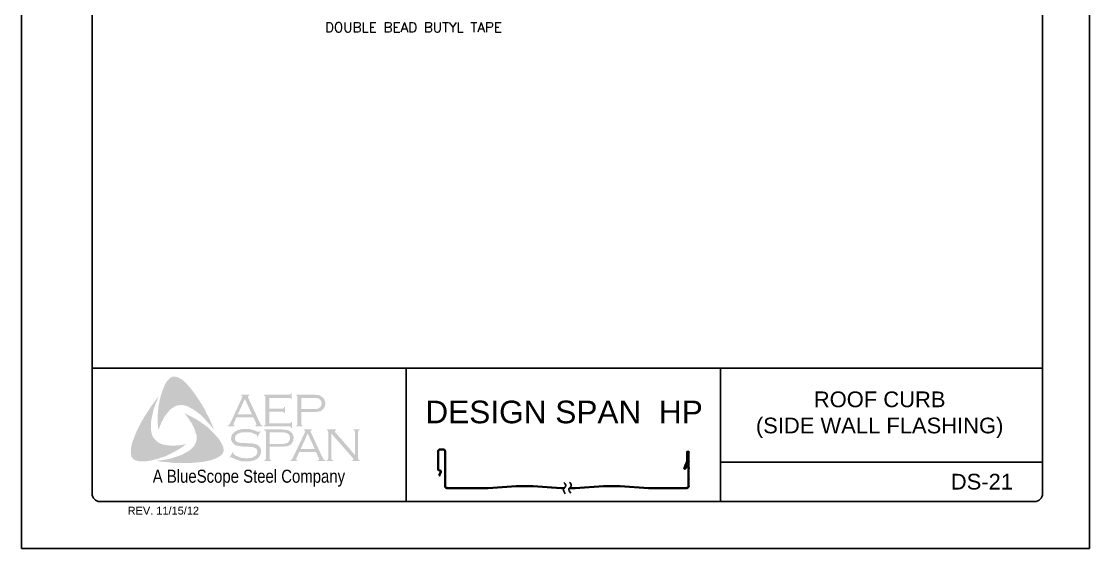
# Model space of a CAD drawing. Extents: x 100.6 to 109.1, y -49.9 to -38.9.
# Drawn here: x 100.61 to 109.11, y -49.87 to -45.67 of the extents above; entities that cross this region are included whole.
import ezdxf

# ---------------------------------------------------------------- set-up
doc = ezdxf.new("R2010")
doc.units = 0
doc.header["$LTSCALE"] = 0.5
doc.header["$MEASUREMENT"] = 0
doc.layers.get('0').update_dxf_attribs({"linetype": 'CONTINUOUS'})
for name, color, linetype in [('BORDER', 9, 'CONTINUOUS'), ('DIM', 4, 'CONTINUOUS'), ('LAYER_1', 160, 'CONTINUOUS')]:
    doc.layers.add(name, color=color, linetype=linetype)
doc.styles.add('ROMAND', font='romand.shx')
doc.styles.get("Standard").update_dxf_attribs({"font": 'romans.shx'})
doc.styles.add('STD', font='simplex.shx', dxfattribs={"height": 0.125})

msp = doc.modelspace()

# ---------------------------------------------------------------- hatches: boundary and pattern name
at = {"layer": 'LAYER_1'}
for points in [[(101.9567, -48.5968), (101.9851, -48.6353), (102.0114, -48.6737), (102.0356, -48.7122), (102.062, -48.7547), (102.0822, -48.7972), (102.1044, -48.8376), (102.1227, -48.8821), (102.1388, -48.9246), (102.1166, -48.8943), (102.0903, -48.866), (102.066, -48.8376), (102.0397, -48.8093), (102.0114, -48.787), (101.981, -48.7648), (101.9648, -48.7547), (101.9486, -48.7466), (101.9304, -48.7364), (101.9122, -48.7304), (101.894, -48.7263), (101.8798, -48.7243), (101.8616, -48.7263), (101.8454, -48.7284), (101.8293, -48.7344), (101.8151, -48.7425), (101.8009, -48.7526), (101.7888, -48.7628), (101.7726, -48.781), (101.7584, -48.7992), (101.7443, -48.8174), (101.7342, -48.8376), (101.722, -48.8599), (101.7139, -48.8801), (101.6957, -48.9246), (101.6917, -48.8801), (101.6896, -48.8316), (101.6917, -48.787), (101.6957, -48.7405), (101.7038, -48.698), (101.7139, -48.6535), (101.7281, -48.611), (101.7443, -48.5705), (101.7564, -48.5462), (101.7645, -48.5341), (101.7746, -48.524), (101.7827, -48.5139), (101.7949, -48.5058), (101.807, -48.4997), (101.8212, -48.4977), (101.8313, -48.4977), (101.8414, -48.5017), (101.8535, -48.5037), (101.8616, -48.5098), (101.8819, -48.5199), (101.8981, -48.5341), (101.9142, -48.5503), (101.9304, -48.5665), (101.9567, -48.5968)], [(101.639, -48.9368), (101.6431, -48.955), (101.6492, -48.9712), (101.6573, -48.9853), (101.6694, -48.9995), (101.6815, -49.0116), (101.6957, -49.0238), (101.7119, -49.0319), (101.7281, -49.0379), (101.7503, -49.042), (101.7746, -49.046), (101.7989, -49.0481), (101.8232, -49.0481), (101.8475, -49.046), (101.8717, -49.044), (101.9183, -49.0359), (101.8798, -49.0622), (101.8394, -49.0885), (101.7969, -49.1108), (101.7564, -49.131), (101.7119, -49.1452), (101.6896, -49.1533), (101.6654, -49.1594), (101.6431, -49.1654), (101.6188, -49.1695), (101.5945, -49.1735), (101.5723, -49.1735), (101.546, -49.1735), (101.5359, -49.1715), (101.5237, -49.1674), (101.5116, -49.1654), (101.5035, -49.1594), (101.4934, -49.1513), (101.4853, -49.1432), (101.4812, -49.133), (101.4792, -49.1229), (101.4772, -49.1027), (101.4772, -49.0825), (101.4792, -49.0602), (101.4832, -49.04), (101.4893, -49.0197), (101.5035, -48.9813), (101.5217, -48.9368), (101.5419, -48.8943), (101.5642, -48.8518), (101.5885, -48.8113), (101.6148, -48.7708), (101.6411, -48.7304), (101.6694, -48.6919), (101.6998, -48.6535), (101.6714, -48.7203), (101.6593, -48.7547), (101.6512, -48.7891), (101.6431, -48.8235), (101.637, -48.8619), (101.637, -48.8801), (101.637, -48.8983), (101.637, -48.9186), (101.639, -48.9368)], [(102.5779, -48.7769), (102.5779, -48.87), (102.7378, -48.87), (102.7439, -48.87), (102.7479, -48.866), (102.752, -48.8639), (102.752, -48.8599), (102.758, -48.8599), (102.758, -48.9064), (102.752, -48.9064), (102.752, -48.9004), (102.7479, -48.8963), (102.7439, -48.8943), (102.7378, -48.8943), (102.5354, -48.8943), (102.5354, -48.8882), (102.5435, -48.8862), (102.5456, -48.8821), (102.5476, -48.8801), (102.5476, -48.872), (102.5476, -48.6636), (102.5476, -48.6575), (102.5456, -48.6535), (102.5415, -48.6494), (102.5354, -48.6494), (102.5354, -48.6434), (102.7358, -48.6434), (102.7418, -48.6434), (102.7459, -48.6413), (102.7479, -48.6373), (102.752, -48.6312), (102.756, -48.6312), (102.756, -48.6778), (102.752, -48.6778), (102.7479, -48.6717), (102.7459, -48.6697), (102.7418, -48.6677), (102.7358, -48.6677), (102.5779, -48.6677), (102.5779, -48.7526), (102.6811, -48.7526), (102.6872, -48.7526), (102.6913, -48.7506), (102.6953, -48.7466), (102.6953, -48.7405), (102.7034, -48.7405), (102.7034, -48.7891), (102.6953, -48.7891), (102.6953, -48.783), (102.6913, -48.7789), (102.6872, -48.7769), (102.6811, -48.7769), (102.5779, -48.7769)], [(102.1975, -49.0278), (102.2076, -49.0501), (102.2117, -49.0602), (102.2137, -49.0744), (102.2157, -49.0865), (102.2137, -49.0966), (102.2076, -49.1088), (102.2016, -49.1189), (102.1854, -49.131), (102.1672, -49.1432), (102.149, -49.1513), (102.1287, -49.1594), (102.1085, -49.1654), (102.0883, -49.1695), (102.0478, -49.1776), (102.0013, -49.1816), (101.9567, -49.1857), (101.9082, -49.1857), (101.8616, -49.1857), (101.8151, -49.1857), (101.7686, -49.1796), (101.722, -49.1755), (101.6775, -49.1695), (101.7139, -49.1654), (101.7544, -49.1594), (101.7908, -49.1513), (101.8293, -49.1391), (101.8657, -49.127), (101.8819, -49.1209), (101.9001, -49.1108), (101.9163, -49.1027), (101.9325, -49.0926), (101.9486, -49.0825), (101.9648, -49.0683), (101.9749, -49.0562), (101.9851, -49.044), (101.9911, -49.0299), (101.9972, -49.0137), (101.9992, -48.9975), (101.9992, -48.9813), (101.9992, -48.9631), (101.9932, -48.9489), (101.9871, -48.9267), (101.979, -48.9044), (101.9669, -48.8842), (101.9567, -48.8639), (101.9426, -48.8437), (101.9304, -48.8235), (101.9021, -48.7891), (101.9426, -48.8093), (101.9851, -48.8316), (102.0276, -48.8579), (102.068, -48.8862), (102.0862, -48.9004), (102.1044, -48.9165), (102.1227, -48.9347), (102.1388, -48.9509), (102.155, -48.9712), (102.1712, -48.9874), (102.1854, -49.0076), (102.1975, -49.0278)], [(102.5091, -48.9347), (102.4828, -48.9813), (102.4788, -48.9793), (102.4808, -48.9691), (102.4808, -48.9651), (102.4788, -48.9631), (102.4666, -48.957), (102.4484, -48.9489), (102.4302, -48.9428), (102.41, -48.9408), (102.3898, -48.9408), (102.3736, -48.9408), (102.3574, -48.9428), (102.3432, -48.9469), (102.3291, -48.953), (102.3189, -48.959), (102.3108, -48.9691), (102.3068, -48.9772), (102.3048, -48.9894), (102.3048, -48.9975), (102.3088, -49.0056), (102.3149, -49.0137), (102.323, -49.0197), (102.3331, -49.0238), (102.3473, -49.0258), (102.3898, -49.0278), (102.4262, -49.0299), (102.4525, -49.0319), (102.4666, -49.0359), (102.4808, -49.04), (102.4889, -49.046), (102.495, -49.0501), (102.501, -49.0562), (102.5051, -49.0622), (102.5071, -49.0703), (102.5112, -49.0764), (102.5132, -49.0865), (102.5132, -49.0946), (102.5112, -49.1108), (102.5071, -49.1169), (102.5051, -49.125), (102.501, -49.131), (102.497, -49.1371), (102.4849, -49.1513), (102.4768, -49.1553), (102.4666, -49.1594), (102.4586, -49.1654), (102.4464, -49.1674), (102.4242, -49.1735), (102.3979, -49.1735), (102.3695, -49.1735), (102.3554, -49.1715), (102.3412, -49.1674), (102.3169, -49.1594), (102.2845, -49.1452), (102.2744, -49.1391), (102.2704, -49.1411), (102.2663, -49.1452), (102.2623, -49.1432), (102.2886, -49.0966), (102.2926, -49.1007), (102.2906, -49.1108), (102.2926, -49.1128), (102.2967, -49.1169), (102.3129, -49.129), (102.3331, -49.1371), (102.3554, -49.1452), (102.3756, -49.1472), (102.3958, -49.1492), (102.4181, -49.1472), (102.4383, -49.1452), (102.4545, -49.1371), (102.4666, -49.129), (102.4747, -49.1209), (102.4808, -49.1128), (102.4828, -49.1047), (102.4828, -49.0966), (102.4808, -49.0845), (102.4808, -49.0804), (102.4768, -49.0744), (102.4687, -49.0683), (102.4565, -49.0622), (102.4464, -49.0602), (102.4383, -49.0582), (102.3837, -49.0562), (102.3554, -49.0541), (102.3331, -49.0501), (102.3189, -49.0481), (102.3027, -49.04), (102.2967, -49.0359), (102.2926, -49.0319), (102.2866, -49.0258), (102.2825, -49.0197), (102.2785, -49.0116), (102.2764, -49.0056), (102.2744, -48.9975), (102.2744, -48.9914), (102.2764, -48.9772), (102.2785, -48.9651), (102.2845, -48.955), (102.2947, -48.9449), (102.3027, -48.9368), (102.3129, -48.9327), (102.323, -48.9267), (102.3351, -48.9226), (102.3473, -48.9186), (102.3614, -48.9165), (102.3756, -48.9145), (102.3918, -48.9145), (102.4161, -48.9145), (102.4383, -48.9206), (102.4606, -48.9267), (102.4869, -48.9368), (102.495, -48.9388), (102.499, -48.9368), (102.5031, -48.9327), (102.5091, -48.9347)], [(103.0717, -48.9509), (103.0717, -49.1472), (103.0737, -49.1553), (103.0757, -49.1594), (103.0798, -49.1614), (103.0858, -49.1654), (103.0858, -49.1695), (103.0352, -49.1695), (103.0352, -49.1654), (103.0413, -49.1614), (103.0454, -49.1594), (103.0454, -49.1553), (103.0474, -49.1472), (103.0474, -48.9408), (103.0454, -48.9347), (103.0454, -48.9287), (103.0413, -48.9267), (103.0352, -48.9246), (103.0352, -48.9186), (103.1081, -48.9186), (103.1081, -48.9246), (103.1, -48.9287), (103.1, -48.9307), (103.1, -48.9327), (103.1, -48.9388), (103.1081, -48.9469), (103.2599, -49.1229), (103.2599, -48.9408), (103.2578, -48.9347), (103.2558, -48.9287), (103.2538, -48.9267), (103.2477, -48.9246), (103.2477, -48.9186), (103.2963, -48.9186), (103.2963, -48.9246), (103.2902, -48.9267), (103.2882, -48.9287), (103.2862, -48.9347), (103.2841, -48.9408), (103.2841, -49.1472), (103.2862, -49.1553), (103.2882, -49.1594), (103.2902, -49.1614), (103.2963, -49.1654), (103.2963, -49.1695), (103.2396, -49.1695), (103.2396, -49.1654), (103.2457, -49.1614), (103.2477, -49.1594), (103.2477, -49.1573), (103.2457, -49.1513), (103.2396, -49.1432), (103.0717, -48.9509)]]:
    msp.add_hatch(color=7, dxfattribs=at).paths.add_polyline_path(points)
h = msp.add_hatch(color=7, dxfattribs=at)
edge = h.paths.add_edge_path(flags=16)
edge.add_spline(control_points=[(102.4403, -48.7992), (102.4403, -48.7992), (102.3837, -48.6757), (102.3837, -48.6757), (102.3837, -48.6757), (102.327, -48.7992), (102.327, -48.7992), (102.327, -48.7992), (102.4403, -48.7992), (102.4403, -48.7992), (102.4403, -48.7992), (102.4403, -48.7992), (102.4403, -48.7992), (102.4403, -48.7992), (102.4403, -48.7992), (102.4403, -48.7992)], knot_values=[0, 0, 0, 0, 1, 1, 1, 2, 2, 2, 3, 3, 3, 4, 4, 4, 5, 5, 5, 5], degree=3, periodic=0)
edge = h.paths.add_edge_path()
edge.add_spline(control_points=[(102.4525, -48.8235), (102.4525, -48.8235), (102.3169, -48.8235), (102.3169, -48.8235), (102.3169, -48.8235), (102.2947, -48.872), (102.2947, -48.872), (102.2947, -48.872), (102.2947, -48.872), (102.2947, -48.872), (102.2947, -48.872), (102.2926, -48.8801), (102.2926, -48.8801), (102.2926, -48.8801), (102.2926, -48.8801), (102.2926, -48.8801), (102.2926, -48.8801), (102.2926, -48.8821), (102.2926, -48.8821), (102.2926, -48.8821), (102.2947, -48.8862), (102.2947, -48.8862), (102.2947, -48.8862), (102.3027, -48.8882), (102.3027, -48.8882), (102.3027, -48.8882), (102.3027, -48.8943), (102.3027, -48.8943), (102.3027, -48.8943), (102.2481, -48.8943), (102.2481, -48.8943), (102.2481, -48.8943), (102.2481, -48.8882), (102.2481, -48.8882), (102.2481, -48.8882), (102.2481, -48.8882), (102.2481, -48.8882), (102.2481, -48.8882), (102.2542, -48.8862), (102.2542, -48.8862), (102.2542, -48.8862), (102.2582, -48.8821), (102.2582, -48.8821), (102.2582, -48.8821), (102.2582, -48.8821), (102.2582, -48.8821), (102.2582, -48.8821), (102.2643, -48.8761), (102.2643, -48.8761), (102.2643, -48.8761), (102.2704, -48.8639), (102.2704, -48.8639), (102.2704, -48.8639), (102.3614, -48.6656), (102.3614, -48.6656), (102.3614, -48.6656), (102.3614, -48.6656), (102.3614, -48.6656), (102.3614, -48.6656), (102.3635, -48.6575), (102.3635, -48.6575), (102.3635, -48.6575), (102.3635, -48.6575), (102.3635, -48.6575), (102.3635, -48.6575), (102.3635, -48.6535), (102.3635, -48.6535), (102.3635, -48.6535), (102.3614, -48.6515), (102.3614, -48.6515), (102.3614, -48.6515), (102.3554, -48.6494), (102.3554, -48.6494), (102.3554, -48.6494), (102.3554, -48.6434), (102.3554, -48.6434), (102.3554, -48.6434), (102.4181, -48.6434), (102.4181, -48.6434), (102.4181, -48.6434), (102.4181, -48.6494), (102.4181, -48.6494), (102.4181, -48.6494), (102.4181, -48.6494), (102.4181, -48.6494), (102.4181, -48.6494), (102.41, -48.6515), (102.41, -48.6515), (102.41, -48.6515), (102.408, -48.6535), (102.408, -48.6535), (102.408, -48.6535), (102.408, -48.6575), (102.408, -48.6575), (102.408, -48.6575), (102.408, -48.6575), (102.408, -48.6575), (102.408, -48.6575), (102.41, -48.6656), (102.41, -48.6656), (102.41, -48.6656), (102.499, -48.8579), (102.499, -48.8579), (102.499, -48.8579), (102.499, -48.8579), (102.499, -48.8579), (102.499, -48.8579), (102.5071, -48.872), (102.5071, -48.872), (102.5071, -48.872), (102.5112, -48.8821), (102.5112, -48.8821), (102.5112, -48.8821), (102.5112, -48.8821), (102.5112, -48.8821), (102.5112, -48.8821), (102.5152, -48.8862), (102.5152, -48.8862), (102.5152, -48.8862), (102.5253, -48.8882), (102.5253, -48.8882), (102.5253, -48.8882), (102.5253, -48.8943), (102.5253, -48.8943), (102.5253, -48.8943), (102.4666, -48.8943), (102.4666, -48.8943), (102.4666, -48.8943), (102.4666, -48.8882), (102.4666, -48.8882), (102.4666, -48.8882), (102.4666, -48.8882), (102.4666, -48.8882), (102.4666, -48.8882), (102.4707, -48.8862), (102.4707, -48.8862), (102.4707, -48.8862), (102.4727, -48.8862), (102.4727, -48.8862), (102.4727, -48.8862), (102.4747, -48.8821), (102.4747, -48.8821), (102.4747, -48.8821), (102.4768, -48.8801), (102.4768, -48.8801), (102.4768, -48.8801), (102.4768, -48.8801), (102.4768, -48.8801), (102.4768, -48.8801), (102.4747, -48.8761), (102.4747, -48.8761), (102.4747, -48.8761), (102.4727, -48.868), (102.4727, -48.868), (102.4727, -48.868), (102.4525, -48.8235), (102.4525, -48.8235), (102.4525, -48.8235), (102.4525, -48.8235), (102.4525, -48.8235), (102.4525, -48.8235), (102.4525, -48.8235), (102.4525, -48.8235)], knot_values=[0, 0, 0, 0, 1, 1, 1, 2, 2, 2, 3, 3, 3, 4, 4, 4, 5, 5, 5, 6, 6, 6, 7, 7, 7, 8, 8, 8, 9, 9, 9, 10, 10, 10, 11, 11, 11, 12, 12, 12, 13, 13, 13, 14, 14, 14, 15, 15, 15, 16, 16, 16, 17, 17, 17, 18, 18, 18, 19, 19, 19, 20, 20, 20, 21, 21, 21, 22, 22, 22, 23, 23, 23, 24, 24, 24, 25, 25, 25, 26, 26, 26, 27, 27, 27, 28, 28, 28, 29, 29, 29, 30, 30, 30, 31, 31, 31, 32, 32, 32, 33, 33, 33, 34, 34, 34, 35, 35, 35, 36, 36, 36, 37, 37, 37, 38, 38, 38, 39, 39, 39, 40, 40, 40, 41, 41, 41, 42, 42, 42, 43, 43, 43, 44, 44, 44, 45, 45, 45, 46, 46, 46, 47, 47, 47, 48, 48, 48, 49, 49, 49, 50, 50, 50, 51, 51, 51, 52, 52, 52, 53, 53, 53, 54, 54, 54, 54], degree=3, periodic=0)
h = msp.add_hatch(color=7, dxfattribs=at)
edge = h.paths.add_edge_path(flags=16)
edge.add_spline(control_points=[(102.8329, -48.7567), (102.8329, -48.7567), (102.926, -48.7567), (102.926, -48.7567), (102.926, -48.7567), (102.926, -48.7567), (102.926, -48.7567), (102.926, -48.7567), (102.9442, -48.7567), (102.9442, -48.7567), (102.9442, -48.7567), (102.9584, -48.7547), (102.9584, -48.7547), (102.9584, -48.7547), (102.9584, -48.7547), (102.9584, -48.7547), (102.9584, -48.7547), (102.9685, -48.7526), (102.9685, -48.7526), (102.9685, -48.7526), (102.9745, -48.7486), (102.9745, -48.7486), (102.9745, -48.7486), (102.9745, -48.7486), (102.9745, -48.7486), (102.9745, -48.7486), (102.9826, -48.7425), (102.9826, -48.7425), (102.9826, -48.7425), (102.9887, -48.7344), (102.9887, -48.7344), (102.9887, -48.7344), (102.9928, -48.7243), (102.9928, -48.7243), (102.9928, -48.7243), (102.9948, -48.7122), (102.9948, -48.7122), (102.9948, -48.7122), (102.9948, -48.7122), (102.9948, -48.7122), (102.9948, -48.7122), (102.9928, -48.7), (102.9928, -48.7), (102.9928, -48.7), (102.9887, -48.6899), (102.9887, -48.6899), (102.9887, -48.6899), (102.9826, -48.6818), (102.9826, -48.6818), (102.9826, -48.6818), (102.9745, -48.6757), (102.9745, -48.6757), (102.9745, -48.6757), (102.9745, -48.6757), (102.9745, -48.6757), (102.9745, -48.6757), (102.9685, -48.6717), (102.9685, -48.6717), (102.9685, -48.6717), (102.9584, -48.6697), (102.9584, -48.6697), (102.9584, -48.6697), (102.9584, -48.6697), (102.9584, -48.6697), (102.9584, -48.6697), (102.9442, -48.6677), (102.9442, -48.6677), (102.9442, -48.6677), (102.926, -48.6677), (102.926, -48.6677), (102.926, -48.6677), (102.8329, -48.6677), (102.8329, -48.6677), (102.8329, -48.6677), (102.8329, -48.7567), (102.8329, -48.7567), (102.8329, -48.7567), (102.8329, -48.7567), (102.8329, -48.7567), (102.8329, -48.7567), (102.8329, -48.7567), (102.8329, -48.7567)], knot_values=[0, 0, 0, 0, 1, 1, 1, 2, 2, 2, 3, 3, 3, 4, 4, 4, 5, 5, 5, 6, 6, 6, 7, 7, 7, 8, 8, 8, 9, 9, 9, 10, 10, 10, 11, 11, 11, 12, 12, 12, 13, 13, 13, 14, 14, 14, 15, 15, 15, 16, 16, 16, 17, 17, 17, 18, 18, 18, 19, 19, 19, 20, 20, 20, 21, 21, 21, 22, 22, 22, 23, 23, 23, 24, 24, 24, 25, 25, 25, 26, 26, 26, 27, 27, 27, 27], degree=3, periodic=0)
edge = h.paths.add_edge_path()
edge.add_spline(control_points=[(102.8329, -48.781), (102.8329, -48.781), (102.8329, -48.874), (102.8329, -48.874), (102.8329, -48.874), (102.8329, -48.874), (102.8329, -48.874), (102.8329, -48.874), (102.8329, -48.8801), (102.8329, -48.8801), (102.8329, -48.8801), (102.8349, -48.8821), (102.8349, -48.8821), (102.8349, -48.8821), (102.8349, -48.8821), (102.8349, -48.8821), (102.8349, -48.8821), (102.839, -48.8862), (102.839, -48.8862), (102.839, -48.8862), (102.843, -48.8882), (102.843, -48.8882), (102.843, -48.8882), (102.843, -48.8943), (102.843, -48.8943), (102.843, -48.8943), (102.7924, -48.8943), (102.7924, -48.8943), (102.7924, -48.8943), (102.7924, -48.8882), (102.7924, -48.8882), (102.7924, -48.8882), (102.7924, -48.8882), (102.7924, -48.8882), (102.7924, -48.8882), (102.7965, -48.8862), (102.7965, -48.8862), (102.7965, -48.8862), (102.8005, -48.8821), (102.8005, -48.8821), (102.8005, -48.8821), (102.8005, -48.8821), (102.8005, -48.8821), (102.8005, -48.8821), (102.8025, -48.8801), (102.8025, -48.8801), (102.8025, -48.8801), (102.8025, -48.874), (102.8025, -48.874), (102.8025, -48.874), (102.8025, -48.6616), (102.8025, -48.6616), (102.8025, -48.6616), (102.8025, -48.6616), (102.8025, -48.6616), (102.8025, -48.6616), (102.8025, -48.6575), (102.8025, -48.6575), (102.8025, -48.6575), (102.8005, -48.6535), (102.8005, -48.6535), (102.8005, -48.6535), (102.8005, -48.6535), (102.8005, -48.6535), (102.8005, -48.6535), (102.7965, -48.6494), (102.7965, -48.6494), (102.7965, -48.6494), (102.7924, -48.6494), (102.7924, -48.6494), (102.7924, -48.6494), (102.7924, -48.6434), (102.7924, -48.6434), (102.7924, -48.6434), (102.924, -48.6434), (102.924, -48.6434), (102.924, -48.6434), (102.924, -48.6434), (102.924, -48.6434), (102.924, -48.6434), (102.9482, -48.6434), (102.9482, -48.6434), (102.9482, -48.6434), (102.9685, -48.6454), (102.9685, -48.6454), (102.9685, -48.6454), (102.9685, -48.6454), (102.9685, -48.6454), (102.9685, -48.6454), (102.9826, -48.6494), (102.9826, -48.6494), (102.9826, -48.6494), (102.9948, -48.6575), (102.9948, -48.6575), (102.9948, -48.6575), (102.9948, -48.6575), (102.9948, -48.6575), (102.9948, -48.6575), (103.0008, -48.6616), (103.0008, -48.6616), (103.0008, -48.6616), (103.0049, -48.6656), (103.0049, -48.6656), (103.0049, -48.6656), (103.015, -48.6778), (103.015, -48.6778), (103.015, -48.6778), (103.015, -48.6778), (103.015, -48.6778), (103.015, -48.6778), (103.017, -48.6859), (103.017, -48.6859), (103.017, -48.6859), (103.0211, -48.694), (103.0211, -48.694), (103.0211, -48.694), (103.0231, -48.702), (103.0231, -48.702), (103.0231, -48.702), (103.0231, -48.7122), (103.0231, -48.7122), (103.0231, -48.7122), (103.0231, -48.7122), (103.0231, -48.7122), (103.0231, -48.7122), (103.0231, -48.7243), (103.0231, -48.7243), (103.0231, -48.7243), (103.0191, -48.7344), (103.0191, -48.7344), (103.0191, -48.7344), (103.015, -48.7466), (103.015, -48.7466), (103.015, -48.7466), (103.0089, -48.7547), (103.0089, -48.7547), (103.0089, -48.7547), (103.0089, -48.7547), (103.0089, -48.7547), (103.0089, -48.7547), (103.0008, -48.7607), (103.0008, -48.7607), (103.0008, -48.7607), (102.9948, -48.7688), (102.9948, -48.7688), (102.9948, -48.7688), (102.9867, -48.7729), (102.9867, -48.7729), (102.9867, -48.7729), (102.9766, -48.7749), (102.9766, -48.7749), (102.9766, -48.7749), (102.9766, -48.7749), (102.9766, -48.7749), (102.9766, -48.7749), (102.9664, -48.7769), (102.9664, -48.7769), (102.9664, -48.7769), (102.9543, -48.7789), (102.9543, -48.7789), (102.9543, -48.7789), (102.924, -48.781), (102.924, -48.781), (102.924, -48.781), (102.8329, -48.781), (102.8329, -48.781), (102.8329, -48.781), (102.8329, -48.781), (102.8329, -48.781), (102.8329, -48.781), (102.8329, -48.781), (102.8329, -48.781)], knot_values=[0, 0, 0, 0, 1, 1, 1, 2, 2, 2, 3, 3, 3, 4, 4, 4, 5, 5, 5, 6, 6, 6, 7, 7, 7, 8, 8, 8, 9, 9, 9, 10, 10, 10, 11, 11, 11, 12, 12, 12, 13, 13, 13, 14, 14, 14, 15, 15, 15, 16, 16, 16, 17, 17, 17, 18, 18, 18, 19, 19, 19, 20, 20, 20, 21, 21, 21, 22, 22, 22, 23, 23, 23, 24, 24, 24, 25, 25, 25, 26, 26, 26, 27, 27, 27, 28, 28, 28, 29, 29, 29, 30, 30, 30, 31, 31, 31, 32, 32, 32, 33, 33, 33, 34, 34, 34, 35, 35, 35, 36, 36, 36, 37, 37, 37, 38, 38, 38, 39, 39, 39, 40, 40, 40, 41, 41, 41, 42, 42, 42, 43, 43, 43, 44, 44, 44, 45, 45, 45, 46, 46, 46, 47, 47, 47, 48, 48, 48, 49, 49, 49, 50, 50, 50, 51, 51, 51, 52, 52, 52, 53, 53, 53, 54, 54, 54, 55, 55, 55, 56, 56, 56, 57, 57, 57, 57], degree=3, periodic=0)
h = msp.add_hatch(color=7, dxfattribs=at)
edge = h.paths.add_edge_path(flags=16)
edge.add_spline(control_points=[(102.58, -49.0339), (102.58, -49.0339), (102.6751, -49.0339), (102.6751, -49.0339), (102.6751, -49.0339), (102.6751, -49.0339), (102.6751, -49.0339), (102.6751, -49.0339), (102.6933, -49.0339), (102.6933, -49.0339), (102.6933, -49.0339), (102.7054, -49.0319), (102.7054, -49.0319), (102.7054, -49.0319), (102.7054, -49.0319), (102.7054, -49.0319), (102.7054, -49.0319), (102.7155, -49.0278), (102.7155, -49.0278), (102.7155, -49.0278), (102.7236, -49.0258), (102.7236, -49.0258), (102.7236, -49.0258), (102.7236, -49.0258), (102.7236, -49.0258), (102.7236, -49.0258), (102.7317, -49.0197), (102.7317, -49.0197), (102.7317, -49.0197), (102.7378, -49.0096), (102.7378, -49.0096), (102.7378, -49.0096), (102.7418, -48.9995), (102.7418, -48.9995), (102.7418, -48.9995), (102.7439, -48.9874), (102.7439, -48.9874), (102.7439, -48.9874), (102.7439, -48.9874), (102.7439, -48.9874), (102.7439, -48.9874), (102.7418, -48.9772), (102.7418, -48.9772), (102.7418, -48.9772), (102.7378, -48.9651), (102.7378, -48.9651), (102.7378, -48.9651), (102.7317, -48.957), (102.7317, -48.957), (102.7317, -48.957), (102.7236, -48.9509), (102.7236, -48.9509), (102.7236, -48.9509), (102.7236, -48.9509), (102.7236, -48.9509), (102.7236, -48.9509), (102.7155, -48.9469), (102.7155, -48.9469), (102.7155, -48.9469), (102.7054, -48.9449), (102.7054, -48.9449), (102.7054, -48.9449), (102.7054, -48.9449), (102.7054, -48.9449), (102.7054, -48.9449), (102.6933, -48.9428), (102.6933, -48.9428), (102.6933, -48.9428), (102.6751, -48.9428), (102.6751, -48.9428), (102.6751, -48.9428), (102.58, -48.9428), (102.58, -48.9428), (102.58, -48.9428), (102.58, -49.0339), (102.58, -49.0339), (102.58, -49.0339), (102.58, -49.0339), (102.58, -49.0339), (102.58, -49.0339), (102.58, -49.0339), (102.58, -49.0339)], knot_values=[0, 0, 0, 0, 1, 1, 1, 2, 2, 2, 3, 3, 3, 4, 4, 4, 5, 5, 5, 6, 6, 6, 7, 7, 7, 8, 8, 8, 9, 9, 9, 10, 10, 10, 11, 11, 11, 12, 12, 12, 13, 13, 13, 14, 14, 14, 15, 15, 15, 16, 16, 16, 17, 17, 17, 18, 18, 18, 19, 19, 19, 20, 20, 20, 21, 21, 21, 22, 22, 22, 23, 23, 23, 24, 24, 24, 25, 25, 25, 26, 26, 26, 27, 27, 27, 27], degree=3, periodic=0)
edge = h.paths.add_edge_path()
edge.add_spline(control_points=[(102.58, -49.0562), (102.58, -49.0562), (102.58, -49.1513), (102.58, -49.1513), (102.58, -49.1513), (102.58, -49.1513), (102.58, -49.1513), (102.58, -49.1513), (102.582, -49.1553), (102.582, -49.1553), (102.582, -49.1553), (102.584, -49.1594), (102.584, -49.1594), (102.584, -49.1594), (102.584, -49.1594), (102.584, -49.1594), (102.584, -49.1594), (102.586, -49.1614), (102.586, -49.1614), (102.586, -49.1614), (102.5921, -49.1654), (102.5921, -49.1654), (102.5921, -49.1654), (102.5921, -49.1695), (102.5921, -49.1695), (102.5921, -49.1695), (102.5395, -49.1695), (102.5395, -49.1695), (102.5395, -49.1695), (102.5395, -49.1654), (102.5395, -49.1654), (102.5395, -49.1654), (102.5395, -49.1654), (102.5395, -49.1654), (102.5395, -49.1654), (102.5456, -49.1614), (102.5456, -49.1614), (102.5456, -49.1614), (102.5496, -49.1594), (102.5496, -49.1594), (102.5496, -49.1594), (102.5496, -49.1594), (102.5496, -49.1594), (102.5496, -49.1594), (102.5496, -49.1553), (102.5496, -49.1553), (102.5496, -49.1553), (102.5516, -49.1513), (102.5516, -49.1513), (102.5516, -49.1513), (102.5516, -48.9368), (102.5516, -48.9368), (102.5516, -48.9368), (102.5516, -48.9368), (102.5516, -48.9368), (102.5516, -48.9368), (102.5496, -48.9327), (102.5496, -48.9327), (102.5496, -48.9327), (102.5496, -48.9287), (102.5496, -48.9287), (102.5496, -48.9287), (102.5496, -48.9287), (102.5496, -48.9287), (102.5496, -48.9287), (102.5456, -48.9267), (102.5456, -48.9267), (102.5456, -48.9267), (102.5395, -48.9246), (102.5395, -48.9246), (102.5395, -48.9246), (102.5395, -48.9186), (102.5395, -48.9186), (102.5395, -48.9186), (102.671, -48.9186), (102.671, -48.9186), (102.671, -48.9186), (102.671, -48.9186), (102.671, -48.9186), (102.671, -48.9186), (102.6953, -48.9206), (102.6953, -48.9206), (102.6953, -48.9206), (102.7155, -48.9226), (102.7155, -48.9226), (102.7155, -48.9226), (102.7155, -48.9226), (102.7155, -48.9226), (102.7155, -48.9226), (102.7297, -48.9267), (102.7297, -48.9267), (102.7297, -48.9267), (102.7439, -48.9327), (102.7439, -48.9327), (102.7439, -48.9327), (102.7439, -48.9327), (102.7439, -48.9327), (102.7439, -48.9327), (102.7479, -48.9368), (102.7479, -48.9368), (102.7479, -48.9368), (102.754, -48.9428), (102.754, -48.9428), (102.754, -48.9428), (102.7641, -48.953), (102.7641, -48.953), (102.7641, -48.953), (102.7641, -48.953), (102.7641, -48.953), (102.7641, -48.953), (102.7661, -48.9611), (102.7661, -48.9611), (102.7661, -48.9611), (102.7702, -48.9712), (102.7702, -48.9712), (102.7702, -48.9712), (102.7722, -48.9772), (102.7722, -48.9772), (102.7722, -48.9772), (102.7722, -48.9874), (102.7722, -48.9874), (102.7722, -48.9874), (102.7722, -48.9874), (102.7722, -48.9874), (102.7722, -48.9874), (102.7702, -48.9995), (102.7702, -48.9995), (102.7702, -48.9995), (102.7681, -49.0116), (102.7681, -49.0116), (102.7681, -49.0116), (102.7621, -49.0218), (102.7621, -49.0218), (102.7621, -49.0218), (102.756, -49.0319), (102.756, -49.0319), (102.756, -49.0319), (102.756, -49.0319), (102.756, -49.0319), (102.756, -49.0319), (102.7499, -49.0379), (102.7499, -49.0379), (102.7499, -49.0379), (102.7418, -49.044), (102.7418, -49.044), (102.7418, -49.044), (102.7337, -49.0481), (102.7337, -49.0481), (102.7337, -49.0481), (102.7236, -49.0521), (102.7236, -49.0521), (102.7236, -49.0521), (102.7236, -49.0521), (102.7236, -49.0521), (102.7236, -49.0521), (102.7155, -49.0541), (102.7155, -49.0541), (102.7155, -49.0541), (102.7034, -49.0541), (102.7034, -49.0541), (102.7034, -49.0541), (102.671, -49.0562), (102.671, -49.0562), (102.671, -49.0562), (102.58, -49.0562), (102.58, -49.0562), (102.58, -49.0562), (102.58, -49.0562), (102.58, -49.0562), (102.58, -49.0562), (102.58, -49.0562), (102.58, -49.0562)], knot_values=[0, 0, 0, 0, 1, 1, 1, 2, 2, 2, 3, 3, 3, 4, 4, 4, 5, 5, 5, 6, 6, 6, 7, 7, 7, 8, 8, 8, 9, 9, 9, 10, 10, 10, 11, 11, 11, 12, 12, 12, 13, 13, 13, 14, 14, 14, 15, 15, 15, 16, 16, 16, 17, 17, 17, 18, 18, 18, 19, 19, 19, 20, 20, 20, 21, 21, 21, 22, 22, 22, 23, 23, 23, 24, 24, 24, 25, 25, 25, 26, 26, 26, 27, 27, 27, 28, 28, 28, 29, 29, 29, 30, 30, 30, 31, 31, 31, 32, 32, 32, 33, 33, 33, 34, 34, 34, 35, 35, 35, 36, 36, 36, 37, 37, 37, 38, 38, 38, 39, 39, 39, 40, 40, 40, 41, 41, 41, 42, 42, 42, 43, 43, 43, 44, 44, 44, 45, 45, 45, 46, 46, 46, 47, 47, 47, 48, 48, 48, 49, 49, 49, 50, 50, 50, 51, 51, 51, 52, 52, 52, 53, 53, 53, 54, 54, 54, 55, 55, 55, 56, 56, 56, 57, 57, 57, 57], degree=3, periodic=0)
h = msp.add_hatch(color=7, dxfattribs=at)
edge = h.paths.add_edge_path(flags=16)
edge.add_spline(control_points=[(102.9401, -49.0744), (102.9401, -49.0744), (102.8835, -48.9509), (102.8835, -48.9509), (102.8835, -48.9509), (102.8289, -49.0744), (102.8289, -49.0744), (102.8289, -49.0744), (102.9401, -49.0744), (102.9401, -49.0744), (102.9401, -49.0744), (102.9401, -49.0744), (102.9401, -49.0744), (102.9401, -49.0744), (102.9401, -49.0744), (102.9401, -49.0744)], knot_values=[0, 0, 0, 0, 1, 1, 1, 2, 2, 2, 3, 3, 3, 4, 4, 4, 5, 5, 5, 5], degree=3, periodic=0)
edge = h.paths.add_edge_path()
edge.add_spline(control_points=[(102.9503, -49.0987), (102.9503, -49.0987), (102.8167, -49.0987), (102.8167, -49.0987), (102.8167, -49.0987), (102.7945, -49.1472), (102.7945, -49.1472), (102.7945, -49.1472), (102.7945, -49.1472), (102.7945, -49.1472), (102.7945, -49.1472), (102.7924, -49.1573), (102.7924, -49.1573), (102.7924, -49.1573), (102.7924, -49.1573), (102.7924, -49.1573), (102.7924, -49.1573), (102.7924, -49.1594), (102.7924, -49.1594), (102.7924, -49.1594), (102.7945, -49.1614), (102.7945, -49.1614), (102.7945, -49.1614), (102.8025, -49.1654), (102.8025, -49.1654), (102.8025, -49.1654), (102.8025, -49.1695), (102.8025, -49.1695), (102.8025, -49.1695), (102.7459, -49.1695), (102.7459, -49.1695), (102.7459, -49.1695), (102.7459, -49.1654), (102.7459, -49.1654), (102.7459, -49.1654), (102.7459, -49.1654), (102.7459, -49.1654), (102.7459, -49.1654), (102.752, -49.1614), (102.752, -49.1614), (102.752, -49.1614), (102.758, -49.1594), (102.758, -49.1594), (102.758, -49.1594), (102.758, -49.1594), (102.758, -49.1594), (102.758, -49.1594), (102.7621, -49.1513), (102.7621, -49.1513), (102.7621, -49.1513), (102.7681, -49.1391), (102.7681, -49.1391), (102.7681, -49.1391), (102.8612, -48.9428), (102.8612, -48.9428), (102.8612, -48.9428), (102.8612, -48.9428), (102.8612, -48.9428), (102.8612, -48.9428), (102.8632, -48.9327), (102.8632, -48.9327), (102.8632, -48.9327), (102.8632, -48.9327), (102.8632, -48.9327), (102.8632, -48.9327), (102.8632, -48.9287), (102.8632, -48.9287), (102.8632, -48.9287), (102.8612, -48.9287), (102.8612, -48.9287), (102.8612, -48.9287), (102.8552, -48.9246), (102.8552, -48.9246), (102.8552, -48.9246), (102.8552, -48.9186), (102.8552, -48.9186), (102.8552, -48.9186), (102.9159, -48.9186), (102.9159, -48.9186), (102.9159, -48.9186), (102.9159, -48.9246), (102.9159, -48.9246), (102.9159, -48.9246), (102.9159, -48.9246), (102.9159, -48.9246), (102.9159, -48.9246), (102.9098, -48.9287), (102.9098, -48.9287), (102.9098, -48.9287), (102.9078, -48.9287), (102.9078, -48.9287), (102.9078, -48.9287), (102.9057, -48.9327), (102.9057, -48.9327), (102.9057, -48.9327), (102.9057, -48.9327), (102.9057, -48.9327), (102.9057, -48.9327), (102.9098, -48.9428), (102.9098, -48.9428), (102.9098, -48.9428), (102.9968, -49.133), (102.9968, -49.133), (102.9968, -49.133), (102.9968, -49.133), (102.9968, -49.133), (102.9968, -49.133), (103.0069, -49.1492), (103.0069, -49.1492), (103.0069, -49.1492), (103.011, -49.1594), (103.011, -49.1594), (103.011, -49.1594), (103.011, -49.1594), (103.011, -49.1594), (103.011, -49.1594), (103.017, -49.1614), (103.017, -49.1614), (103.017, -49.1614), (103.0231, -49.1654), (103.0231, -49.1654), (103.0231, -49.1654), (103.0231, -49.1695), (103.0231, -49.1695), (103.0231, -49.1695), (102.9644, -49.1695), (102.9644, -49.1695), (102.9644, -49.1695), (102.9644, -49.1654), (102.9644, -49.1654), (102.9644, -49.1654), (102.9644, -49.1654), (102.9644, -49.1654), (102.9644, -49.1654), (102.9685, -49.1634), (102.9685, -49.1634), (102.9685, -49.1634), (102.9725, -49.1614), (102.9725, -49.1614), (102.9725, -49.1614), (102.9745, -49.1594), (102.9745, -49.1594), (102.9745, -49.1594), (102.9745, -49.1553), (102.9745, -49.1553), (102.9745, -49.1553), (102.9745, -49.1553), (102.9745, -49.1553), (102.9745, -49.1553), (102.9745, -49.1513), (102.9745, -49.1513), (102.9745, -49.1513), (102.9705, -49.1452), (102.9705, -49.1452), (102.9705, -49.1452), (102.9503, -49.0987), (102.9503, -49.0987), (102.9503, -49.0987), (102.9503, -49.0987), (102.9503, -49.0987), (102.9503, -49.0987), (102.9503, -49.0987), (102.9503, -49.0987)], knot_values=[0, 0, 0, 0, 1, 1, 1, 2, 2, 2, 3, 3, 3, 4, 4, 4, 5, 5, 5, 6, 6, 6, 7, 7, 7, 8, 8, 8, 9, 9, 9, 10, 10, 10, 11, 11, 11, 12, 12, 12, 13, 13, 13, 14, 14, 14, 15, 15, 15, 16, 16, 16, 17, 17, 17, 18, 18, 18, 19, 19, 19, 20, 20, 20, 21, 21, 21, 22, 22, 22, 23, 23, 23, 24, 24, 24, 25, 25, 25, 26, 26, 26, 27, 27, 27, 28, 28, 28, 29, 29, 29, 30, 30, 30, 31, 31, 31, 32, 32, 32, 33, 33, 33, 34, 34, 34, 35, 35, 35, 36, 36, 36, 37, 37, 37, 38, 38, 38, 39, 39, 39, 40, 40, 40, 41, 41, 41, 42, 42, 42, 43, 43, 43, 44, 44, 44, 45, 45, 45, 46, 46, 46, 47, 47, 47, 48, 48, 48, 49, 49, 49, 50, 50, 50, 51, 51, 51, 52, 52, 52, 53, 53, 53, 54, 54, 54, 54], degree=3, periodic=0)

# ---------------------------------------------------------------- linework, layer by layer
at = {"layer": 'BORDER'}
for p, q in [((100.6055, -38.8684), (100.6055, -49.8684)), ((109.1055, -38.8684), (109.1055, -49.8684)), ((101.168, -39.3059), (101.168, -49.4309)), ((108.7305, -39.3059), (108.7305, -49.4309)), ((108.7305, -48.4309), (101.168, -48.4309)), ((103.668, -48.4309), (103.668, -49.4934)), ((106.168, -48.4309), (106.168, -49.4934)), ((103.9191, -49.0922), (103.9191, -49.2349)), ((103.9245, -49.0922), (103.9245, -49.2349)), ((103.9635, -49.0757), (103.9356, -49.0757)), ((103.9635, -49.0811), (103.9356, -49.0811)), ((103.9746, -49.3723), (103.9746, -49.0922)), ((103.98, -49.3723), (103.98, -49.0922)), ((105.8999, -49.0993), (105.8999, -49.1741)), ((105.9052, -49.0993), (105.9052, -49.1741)), ((105.9083, -49.0963), (105.9083, -49.0963)), ((105.9113, -49.3723), (105.9113, -49.0993)), ((105.9167, -49.3723), (105.9167, -49.0993)), ((103.9191, -49.2349), (103.9191, -49.1878)), ((105.8988, -49.1788), (105.878, -49.2235)), ((105.9037, -49.1811), (105.8829, -49.2257)), ((105.8884, -49.2283), (105.8995, -49.2045)), ((105.8932, -49.2306), (105.9044, -49.2067)), ((105.9044, -49.2067), (105.8995, -49.2045)), ((108.7305, -49.1809), (106.168, -49.1809)), ((103.9402, -49.2575), (103.9279, -49.2838)), ((103.9328, -49.2861), (103.9279, -49.2838)), ((103.9322, -49.2421), (103.9328, -49.242)), ((103.9325, -49.2474), (103.9332, -49.2474)), ((103.945, -49.2598), (103.9328, -49.2861)), ((105.8821, -49.2346), (105.8821, -49.2346)), ((105.8843, -49.2298), (105.8843, -49.2298)), ((105.9167, -49.2423), (105.9167, -49.3254)), ((103.9911, -49.3834), (104.3192, -49.3834)), ((104.3192, -49.3834), (104.5429, -49.3684)), ((104.3192, -49.3888), (104.5429, -49.3738)), ((104.5429, -49.3684), (104.6771, -49.3684)), ((104.5429, -49.3738), (104.6771, -49.3738)), ((104.6771, -49.3684), (104.9007, -49.3834)), ((104.6771, -49.3738), (104.9007, -49.3888)), ((104.9007, -49.3834), (104.9278, -49.3834)), ((104.9662, -49.3834), (105.0128, -49.3834)), ((105.0128, -49.3834), (105.2365, -49.3684)), ((105.0128, -49.3888), (105.2365, -49.3738)), ((105.2365, -49.3684), (105.3707, -49.3684)), ((105.2365, -49.3738), (105.3707, -49.3738)), ((105.3707, -49.3684), (105.5943, -49.3834)), ((105.3707, -49.3738), (105.5943, -49.3888)), ((105.5943, -49.3834), (105.9002, -49.3834)), ((103.9911, -49.3888), (104.3192, -49.3888)), ((104.9007, -49.3888), (104.9228, -49.3888)), ((104.9624, -49.3888), (105.0128, -49.3888)), ((105.5943, -49.3888), (105.9002, -49.3888)), ((108.668, -49.4934), (101.2305, -49.4934)), ((109.1055, -49.8684), (100.6055, -49.8684))]:
    msp.add_line(p, q, dxfattribs=at)
for centre, radius, start, end in [((103.9356, -49.0922), 0.0165, 90, 180), ((103.9356, -49.0922), 0.0111, 90, 180), ((103.9635, -49.0922), 0.0165, 0, 90), ((103.9635, -49.0922), 0.0111, 0, 90), ((105.9083, -49.0993), 0.00841, 90, 180), ((105.9083, -49.0993), 0.00304, 90, 180), ((105.9083, -49.0993), 0.00841, 0, 90), ((105.9083, -49.0993), 0.00304, 360, 90), ((105.8888, -49.1741), 0.0111, 335, 0), ((105.8888, -49.1741), 0.0165, 335, 0), ((103.9317, -49.2349), 0.0125, 180, 274), ((103.9317, -49.2349), 0.00716, 180, 274), ((103.9337, -49.2545), 0.0125, 335, 94), ((103.9337, -49.2545), 0.00716, 335, 94), ((105.8856, -49.227), 0.00841, 155, 245), ((105.8856, -49.227), 0.00841, 245, 335), ((105.8856, -49.227), 0.00304, 155, 245), ((105.8856, -49.227), 0.00304, 245, 335), ((103.9911, -49.3723), 0.0165, 180, 270), ((103.9911, -49.3723), 0.0111, 180, 270), ((105.9002, -49.3723), 0.0111, 270, 360), ((105.9002, -49.3723), 0.0165, 270, 0), ((101.2305, -49.4309), 0.0625, 180, 270), ((108.668, -49.4309), 0.0625, 270, 0)]:
    msp.add_arc(centre, radius, start, end, dxfattribs=at)
for points in [[(104.9231, -49.3424), (104.9367, -49.3716), (104.9193, -49.3941), (104.9337, -49.4305)], [(104.9659, -49.3378), (104.9796, -49.367), (104.9621, -49.3894), (104.9765, -49.4259)]]:
    msp.add_spline(points, degree=3, dxfattribs=at)
for p in [(103.98, -49.0922), (105.9167, -49.0993), (105.8891, -49.1996), (105.8999, -49.1766), (105.8999, -49.1766), (105.9167, -49.1766), (103.9328, -49.2861), (103.9328, -49.2861), (105.9167, -49.2311), (105.9169, -49.2255), (103.98, -49.3723), (103.9911, -49.3834), (104.8251, -49.3834), (104.8251, -49.3834), (105.9002, -49.3834), (105.9167, -49.3142), (105.9167, -49.3723)]:
    msp.add_point(p, dxfattribs=at)

# ---------------------------------------------------------------- texts
at = {"insert": (101.6509, -49.2396), "char_height": 0.103589, "width": 1.555185, "attachment_point": 1, "style": 'STD'}
msp.add_mtext('{\\fArial Narrow|b0|i0|c0|p34;A BlueScope Steel Company}', dxfattribs=at)
at = {"layer": 'BORDER', "attachment_point": 5, "style": 'ROMAND'}
for s, insert, char_height, width in [('\\pt1.375;{\\fArial|b0|i0|c0|p34;ROOF CURB\\P(SIDE WALL FLASHING)}', (107.4347, -48.8022), 0.125, 2.501468), ('\\pt1.98;{\\fArial|b0|i0|c0|p34;DESIGN SPAN  HP }', (104.9236, -48.7811), 0.18, 2.501468), ('\\pt1.375;{\\fArial|b0|i0|c0|p34;DS-21}', (108.2484, -49.3358), 0.125, 0.609551), ('\\pt0.6875;{\\fArial|b0|i0|c0|p34;REV. 11/15/12}', (101.7351, -49.5661), 0.0625, 0.805557)]:
    msp.add_mtext(s, dxfattribs=dict(at, insert=insert, char_height=char_height, width=width))
at = {"layer": 'DIM'}
msp.add_text('DOUBLE BEAD BUTYL TAPE', height=0.07875, dxfattribs=at).set_placement((103.0216, -45.7559))

doc.saveas('drawing.dxf')
